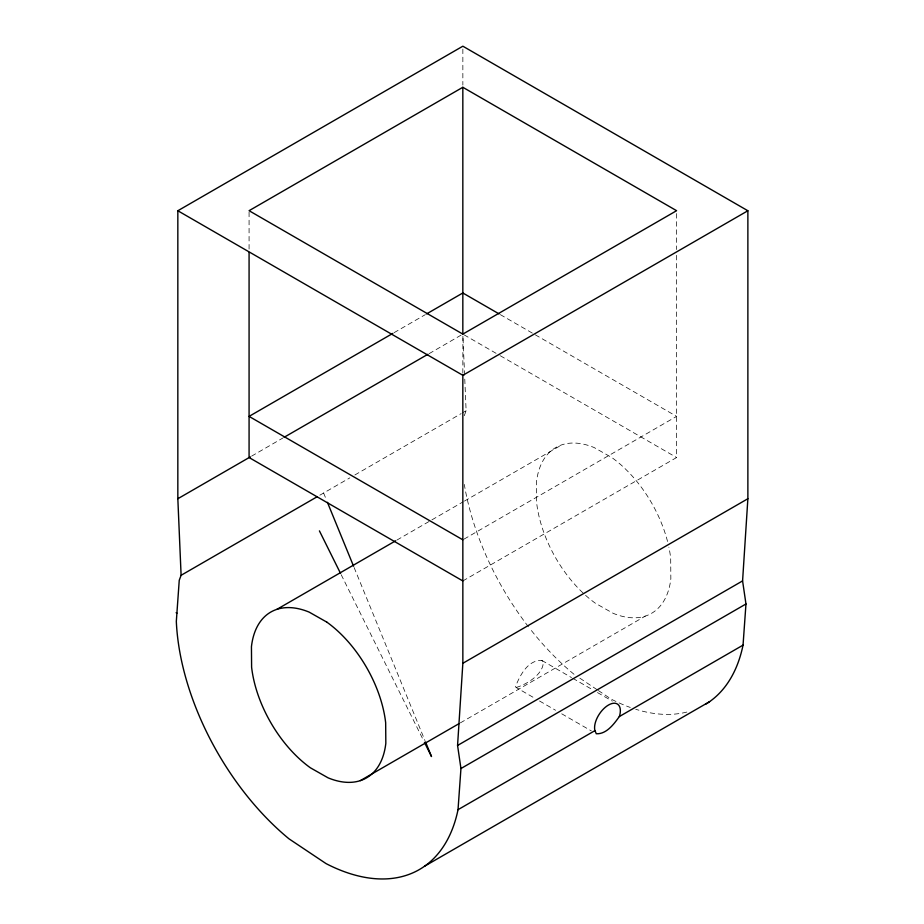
<?xml version="1.0" encoding="UTF-8"?>
<svg xmlns="http://www.w3.org/2000/svg" width="924" height="924" viewBox="0 0 924 924"><rect width="100%" height="100%" fill="white"/><g stroke="black" fill="none" stroke-linecap="round" stroke-linejoin="round"><path stroke-width="0.69" stroke-dasharray="4.62 3.46" d="M464.264 415.719L466.123 410.741L464.668 376.715M394.086 332.675L425.34 314.634M251.594 456.144L282.825 438.045M429.106 353.661L461.584 334.834M319.854 495.183L349.861 477.858M354.862 474.971L461.122 413.629M462.37 412.901L466.123 410.741M396.95 540.043L430.7 520.558M431.947 519.842L463.201 501.79M464.449 501.074L561.954 444.779M464.091 539.085L676.599 416.389L535.342 334.834M462.832 580.942L676.599 457.53L676.599 255.29M460.337 722.891L645.356 616.077M516.112 687.468C526.368 684.707 543.866 674 543.197 661.931L541.845 660.441C528.066 659.782 519.993 675.213 515.569 686.451L516.112 687.468L534.603 698.151M500.334 314.634L534.095 334.118M464.091 334.834L499.087 355.047M500.334 355.763L676.599 457.53M541.845 660.441L571.517 677.569M572.753 678.285L592.527 689.708M597.47 692.561L612.312 701.12M539.535 700.993L555.567 710.256M561.734 713.813L591.325 730.896M579.81 678.147L597.193 689.766M598.359 690.54L611.099 699.052A201.536 116.355 60 0 0 630.295 707.461M341.199 574.716L423.816 741.071M323.608 493.012L325.791 498.336M354.123 567.555L424.971 740.574M464.61 375.294L462.912 335.597L462.832 372.95M676.599 213.571L676.599 249.538M462.855 49.076L462.855 85.077M249.076 212.139L249.076 249.538M686.832 712.069A201.536 116.355 60 0 1 635.735 709.274M574.012 674.277A201.536 116.355 60 0 1 529.302 627.881M528.436 626.772A201.536 116.355 60 0 1 464.31 484.453M667.544 541.487A95.726 55.267 60 0 0 611.873 457.588L594.201 447.574A95.726 55.267 60 0 0 536.463 482.143L536.625 502.633A95.726 55.267 60 0 0 595.426 603.268L613.097 613.282A95.726 55.267 60 0 0 670.847 578.713L670.685 558.212A95.726 55.267 60 0 0 668.872 547.158"/><path stroke-width="1.39" d="M706.109 703.961A201.536 116.355 60 0 0 743.046 645.125L745.968 603.984L742.584 580.907L747.874 498.729L747.874 210.753L462.855 46.2L177.835 210.753L177.835 498.729L181.104 575.294L179.244 580.284L176.322 621.413A201.536 116.355 60 0 0 288.993 838.83L326.08 863.617A201.536 116.355 60 0 0 458.027 809.678L460.949 768.537L457.565 745.46L462.855 663.282L462.832 374.393M619.323 716.562L619.6 715.8A18.168 9.633 -56.2 0 0 608.477 705.035A18.168 9.633 -56.2 0 0 594.802 730.122L596.257 733.748C606.433 734.349 613.963 724.081 619.323 716.562L743.046 645.125M462.832 87.283L249.076 210.695L462.832 334.107L676.599 210.695L462.832 87.283L462.832 334.118M392.827 333.391L249.076 416.389L462.832 539.812M426.588 313.906L462.832 292.977L499.087 313.906M177.835 498.729L250.346 456.872M284.072 437.318L427.835 354.319M747.874 210.753L462.855 375.306L177.835 210.753M181.104 575.294L317.359 496.627M276.934 609.332L395.691 540.771M462.855 663.282L747.874 498.729M360.337 780.63L459.089 723.608M457.565 745.46L742.584 580.907M460.949 768.537L745.968 603.984M458.027 809.678L595.01 730.595M424.532 866.238L709.551 701.686M462.832 580.942L249.076 457.53L249.076 252.414M176.126 612.704L176.911 613.155M319.415 530.873L340.552 573.434M424.463 742.365L431.508 756.548L425.514 741.914M327.419 502.333L353.58 566.216M326.853 622.141L309.182 612.127A95.726 55.267 60 0 0 251.444 646.696L251.605 667.186A95.726 55.267 60 0 0 310.418 767.821L328.078 777.835A95.726 55.267 60 0 0 385.828 743.266L385.666 722.764A95.726 55.267 60 0 0 326.853 622.141"/></g></svg>
